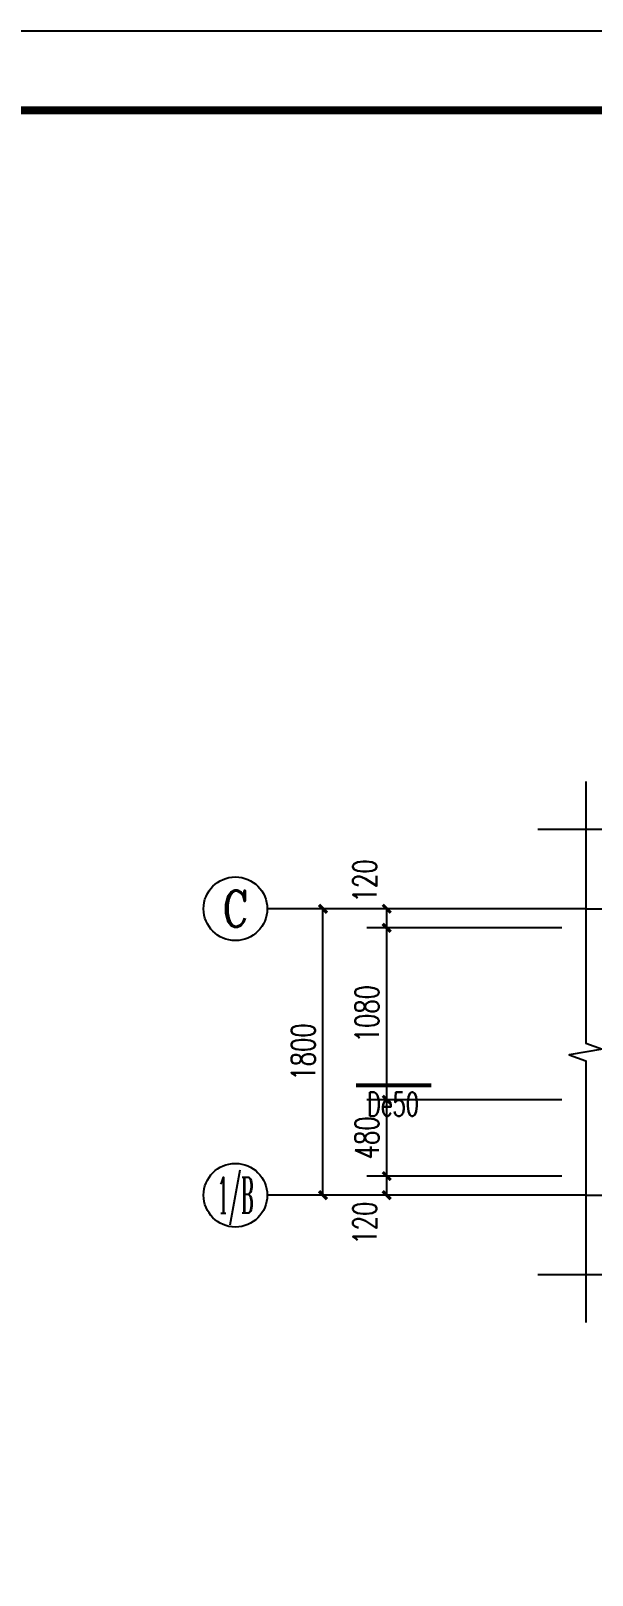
# Model space of a CAD drawing. Extents: x -216126 to 1846968, y -229642 to 543368.
# Drawn here: x 392151 to 395675, y 224805 to 234510 of the extents above; entities that cross this region are included whole.
import ezdxf
from ezdxf.enums import TextEntityAlignment as Align

# ---------------------------------------------------------------- set-up
doc = ezdxf.new("R2010")
doc.units = 0
doc.header["$LTSCALE"] = 1000
doc.header["$MEASUREMENT"] = 0
doc.linetypes.add('DOTE', pattern=[2.42, 2, -0.2, 0.02, -0.2])
doc.layers.get('Defpoints').update_dxf_attribs({"color": 250})
for name, color, linetype in [('AXIS', 171, 'Continuous'), ('AXIS_TEXT', 7, 'Continuous'), ('DIM_SYMB', 171, 'Continuous'), ('DOTE', 8, 'DOTE'), ('PIPE-污水', 2, 'Continuous'), ('S_WALL', 9, 'Continuous'), ('TEXT_污水', 7, 'Continuous'), ('TK', 4, 'Continuous')]:
    doc.layers.add(name, color=color, linetype=linetype)
doc.styles.add('_TCH_AXIS', font='COMPLEX', dxfattribs={"bigfont": 'GBCBIG'})
doc.styles.add('_TCH_DIM_T3', font='SIMPLEX', dxfattribs={"width": 0.705882, "bigfont": 'GBCBIG'})
doc.styles.add('_TWT_PIPEDN', font='SIMPLEX', dxfattribs={"width": 0.8, "height": 3, "bigfont": 'HZTXT'})
doc.styles.add('COMPLEX', font='COMPLEX')
doc.dimstyles.new('_TCH_ARCH&&50', dxfattribs={"dimtxt": 148.75, "dimasz": 50, "dimexe": 125, "dimexo": 150, "dimgap": 50, "dimtad": 1, "dimdec": 0, "dimzin": 0, "dimdsep": 46, "dimtxsty": '_TCH_DIM_T3', "dimblk": 'ARCHTICK', "dimcen": 0.09, "dimclrt": 7, "dimazin": 2, "dimtfac": 1, "dimtdec": 0, "dimtix": 1, "dimtmove": 2, "dimatfit": 3, "dimfxl": 0, "dimtolj": 1, "dimtzin": 0, "dimarcsym": 0})

# ---------------------------------------------------------------- blocks, each defined once
blk = doc.blocks.new('_AXISO')
blk.add_circle((0, 0), 0.5)
at = {"layer": 'AXIS_TEXT', "style": 'COMPLEX', "width": 1.041667}
blk.add_attdef('A', text='', height=0.56, dxfattribs=at).set_placement((-0.25, -0.28), (0.25, -0.28), align=Align.FIT)
blk = doc.blocks.new('GeYuanFrame_85425800', base_point=(20.09, 4.53))
at = {"layer": 'TK'}
blk.add_lwpolyline([(20.09, 4.53), (20.09, 598.53), (861.09, 598.53), (861.09, 4.53)], close=True, dxfattribs=at)
at = {"layer": 'TK', "const_width": 1}
blk.add_lwpolyline([(45.09, 588.53), (851.09, 588.53), (851.09, 14.53), (45.09, 14.53)], close=True, dxfattribs=at)
blk = doc.blocks.new('_ArchTick')
at = {"color": 0, "linetype": 'ByBlock', "const_width": 0.4}
blk.add_lwpolyline([(-0.5, -0.5), (0.5, 0.5)], dxfattribs=at)
blk = doc.blocks.new('*D582')
at = {"layer": 'AXIS', "color": 0, "lineweight": -2}
for p, q in [((395485.5, 228992.8), (393860.5, 228992.8)), ((393985.5, 227192.8), (393985.5, 228992.8)), ((395485.5, 227192.8), (393860.5, 227192.8))]:
    blk.add_line(p, q, dxfattribs=at)
at = {"layer": 'Defpoints', "color": 0}
for p in [(393985.5, 228992.8), (395635.5, 228992.8), (395635.5, 227192.8)]:
    blk.add_point(p, dxfattribs=at)
at = {"layer": 'AXIS', "color": 0, "lineweight": -2, "xscale": 50, "yscale": 50, "zscale": 50}
for p, rotation in [((393985.5, 228992.8), 90), ((393985.5, 227192.8), 270)]:
    blk.add_blockref('_ArchTick', p, dxfattribs=dict(at, rotation=rotation))
at = {"layer": 'AXIS', "color": 7, "insert": (393861.1, 228092.8), "char_height": 148.75, "attachment_point": 5, "rotation": 90, "style": '_TCH_DIM_T3'}
blk.add_mtext('\\A1;1800', dxfattribs=at)
blk = doc.blocks.new('*D583')
at = {"layer": 'AXIS', "color": 0, "lineweight": -2}
for p, q in [((395485.5, 227312.8), (394260.5, 227312.8)), ((394385.5, 227192.8), (394385.5, 227312.8)), ((395485.5, 227192.8), (394260.5, 227192.8))]:
    blk.add_line(p, q, dxfattribs=at)
at = {"layer": 'Defpoints', "color": 0}
for p in [(394385.5, 227312.8), (395635.5, 227312.8), (395635.5, 227192.8)]:
    blk.add_point(p, dxfattribs=at)
at = {"layer": 'AXIS', "color": 0, "lineweight": -2, "xscale": 50, "yscale": 50, "zscale": 50}
for p, rotation in [((394385.5, 227312.8), 90), ((394385.5, 227192.8), 270)]:
    blk.add_blockref('_ArchTick', p, dxfattribs=dict(at, rotation=rotation))
at = {"layer": 'AXIS', "color": 7, "insert": (394248, 227017.8), "char_height": 148.75, "attachment_point": 5, "rotation": 90, "style": '_TCH_DIM_T3'}
blk.add_mtext('\\A1;120', dxfattribs=at)
blk = doc.blocks.new('*D584')
at = {"layer": 'AXIS', "color": 0, "lineweight": -2}
for p, q in [((395485.5, 227792.8), (394260.5, 227792.8)), ((394385.5, 227312.8), (394385.5, 227792.8)), ((395485.5, 227312.8), (394260.5, 227312.8))]:
    blk.add_line(p, q, dxfattribs=at)
at = {"layer": 'Defpoints', "color": 0}
for p in [(394385.5, 227792.8), (395635.5, 227792.8), (395635.5, 227312.8)]:
    blk.add_point(p, dxfattribs=at)
at = {"layer": 'AXIS', "color": 0, "lineweight": -2, "xscale": 50, "yscale": 50, "zscale": 50}
for p, rotation in [((394385.5, 227792.8), 90), ((394385.5, 227312.8), 270)]:
    blk.add_blockref('_ArchTick', p, dxfattribs=dict(at, rotation=rotation))
at = {"layer": 'AXIS', "color": 7, "insert": (394261.1, 227552.8), "char_height": 148.75, "attachment_point": 5, "rotation": 90, "style": '_TCH_DIM_T3'}
blk.add_mtext('\\A1;480', dxfattribs=at)
blk = doc.blocks.new('*D585')
at = {"layer": 'AXIS', "color": 0, "lineweight": -2}
for p, q in [((395485.5, 228872.8), (394260.5, 228872.8)), ((394385.5, 227792.8), (394385.5, 228872.8)), ((395485.5, 227792.8), (394260.5, 227792.8))]:
    blk.add_line(p, q, dxfattribs=at)
at = {"layer": 'Defpoints', "color": 0}
for p in [(394385.5, 228872.8), (395635.5, 228872.8), (395635.5, 227792.8)]:
    blk.add_point(p, dxfattribs=at)
at = {"layer": 'AXIS', "color": 0, "lineweight": -2, "xscale": 50, "yscale": 50, "zscale": 50}
for p, rotation in [((394385.5, 228872.8), 90), ((394385.5, 227792.8), 270)]:
    blk.add_blockref('_ArchTick', p, dxfattribs=dict(at, rotation=rotation))
at = {"layer": 'AXIS', "color": 7, "insert": (394261.1, 228332.8), "char_height": 148.75, "attachment_point": 5, "rotation": 90, "style": '_TCH_DIM_T3'}
blk.add_mtext('\\A1;1080', dxfattribs=at)
blk = doc.blocks.new('*D586')
at = {"layer": 'AXIS', "color": 0, "lineweight": -2}
for p, q in [((395485.5, 228992.8), (394260.5, 228992.8)), ((394385.5, 228872.8), (394385.5, 228992.8)), ((395485.5, 228872.8), (394260.5, 228872.8))]:
    blk.add_line(p, q, dxfattribs=at)
at = {"layer": 'Defpoints', "color": 0}
for p in [(394385.5, 228992.8), (395635.5, 228992.8), (395635.5, 228872.8)]:
    blk.add_point(p, dxfattribs=at)
at = {"layer": 'AXIS', "color": 0, "lineweight": -2, "xscale": 50, "yscale": 50, "zscale": 50}
for p, rotation in [((394385.5, 228992.8), 90), ((394385.5, 228872.8), 270)]:
    blk.add_blockref('_ArchTick', p, dxfattribs=dict(at, rotation=rotation))
at = {"layer": 'AXIS', "color": 7, "insert": (394248, 229167.8), "char_height": 148.75, "attachment_point": 5, "rotation": 90, "style": '_TCH_DIM_T3'}
blk.add_mtext('\\A1;120', dxfattribs=at)

msp = doc.modelspace()

# ---------------------------------------------------------------- linework, layer by layer
at = {"layer": 'AXIS'}
for p, q in [((395635.5, 228992.8), (393635.5, 228992.8)), ((395635.5, 227192.8), (393635.5, 227192.8))]:
    msp.add_line(p, q, dxfattribs=at)
at = {"layer": 'DIM_SYMB'}
for points in [[(395635.5, 229792.8), (395635.5, 228149.1), (395740.5, 228110.8), (395530.5, 228073.8), (395635.5, 228036.6), (395635.5, 226392.8)], [(395335.5, 229492.8), (397329.2, 229492.8), (397367.5, 229597.8), (397404.5, 229387.8), (397441.7, 229492.8), (399435.5, 229492.8)], [(399435.5, 226692.8), (397441.7, 226692.8), (397403.5, 226587.8), (397366.5, 226797.8), (397329.2, 226692.8), (395335.5, 226692.8)]]:
    msp.add_lwpolyline(points, dxfattribs=at)
at = {"layer": 'DOTE'}
for p, q in [((395635.5, 228992.8), (399135.5, 228992.8)), ((395635.5, 227192.8), (399135.5, 227192.8))]:
    msp.add_line(p, q, dxfattribs=at)
at = {"layer": 'PIPE-污水', "linetype": 'Continuous', "ltscale": 0.5, "const_width": 25}
msp.add_lwpolyline([(394193.4, 227883.1), (394665.4, 227883.1)], dxfattribs=at)

# ---------------------------------------------------------------- block references
at = {"layer": 'AXIS'}
ref = msp.add_blockref('_AXISO', (393435.5, 228992.8), dxfattribs=dict(at, xscale=400, yscale=400, zscale=400))
ref.add_attrib('A', 'C', dxfattribs={"layer": 'AXIS_TEXT', "height": 227.8, "style": '_TCH_AXIS'}).set_placement((393354.1, 228878.9), (393516.9, 228878.9), align=Align.FIT)
ref = msp.add_blockref('_AXISO', (393435.5, 227192.8), dxfattribs=dict(at, xscale=400, yscale=400, zscale=400))
ref.add_attrib('A', '1/B', dxfattribs={"layer": 'AXIS_TEXT', "height": 226.27, "style": '_TCH_AXIS', "width": 0.388889}).set_placement((393322.4, 227079.7), (393548.6, 227079.7), align=Align.FIT)
at = {"layer": 'S_WALL', "xscale": 50, "yscale": 50, "zscale": 50}
msp.add_blockref('GeYuanFrame_85425800', (373449.5, 204809.5), dxfattribs=at)

# ---------------------------------------------------------------- texts
at = {"layer": 'TEXT_污水', "linetype": 'Continuous', "style": '_TWT_PIPEDN', "width": 0.64}
msp.add_text('De50', height=150, dxfattribs=at).set_placement((394262.5, 227689.9))

# ---------------------------------------------------------------- dimensions: what is measured, and where the dimension line sits
at = {"layer": 'AXIS'}
for base, p1, p2, picture, middle in [((394385.5, 228992.8), (395635.5, 228872.8), (395635.5, 228992.8), '*D586', (394248, 229167.8)), ((394385.5, 227312.8), (395635.5, 227192.8), (395635.5, 227312.8), '*D583', (394248, 227017.8))]:
    dim = msp.add_linear_dim(base=base, p1=p1, p2=p2, angle=90, dimstyle='_TCH_ARCH&&50', dxfattribs=at)
    dim.commit()
    dim.dimension.update_dxf_attribs({"geometry": picture, "text_midpoint": middle, "dimtype": 161})
for p1, p2, distance, picture, middle in [((395635.5, 227192.8), (395635.5, 228992.8), 1650, '*D582', (393861.1, 228092.8)), ((395635.5, 227792.8), (395635.5, 228872.8), 1250, '*D585', (394261.1, 228332.8)), ((395635.5, 227312.8), (395635.5, 227792.8), 1250, '*D584', (394261.1, 227552.8))]:
    dim = msp.add_aligned_dim(p1=p1, p2=p2, distance=distance, dimstyle='_TCH_ARCH&&50', dxfattribs=at)
    dim.commit()
    dim.dimension.update_dxf_attribs({"geometry": picture, "text_midpoint": middle})

doc.saveas('drawing.dxf')
